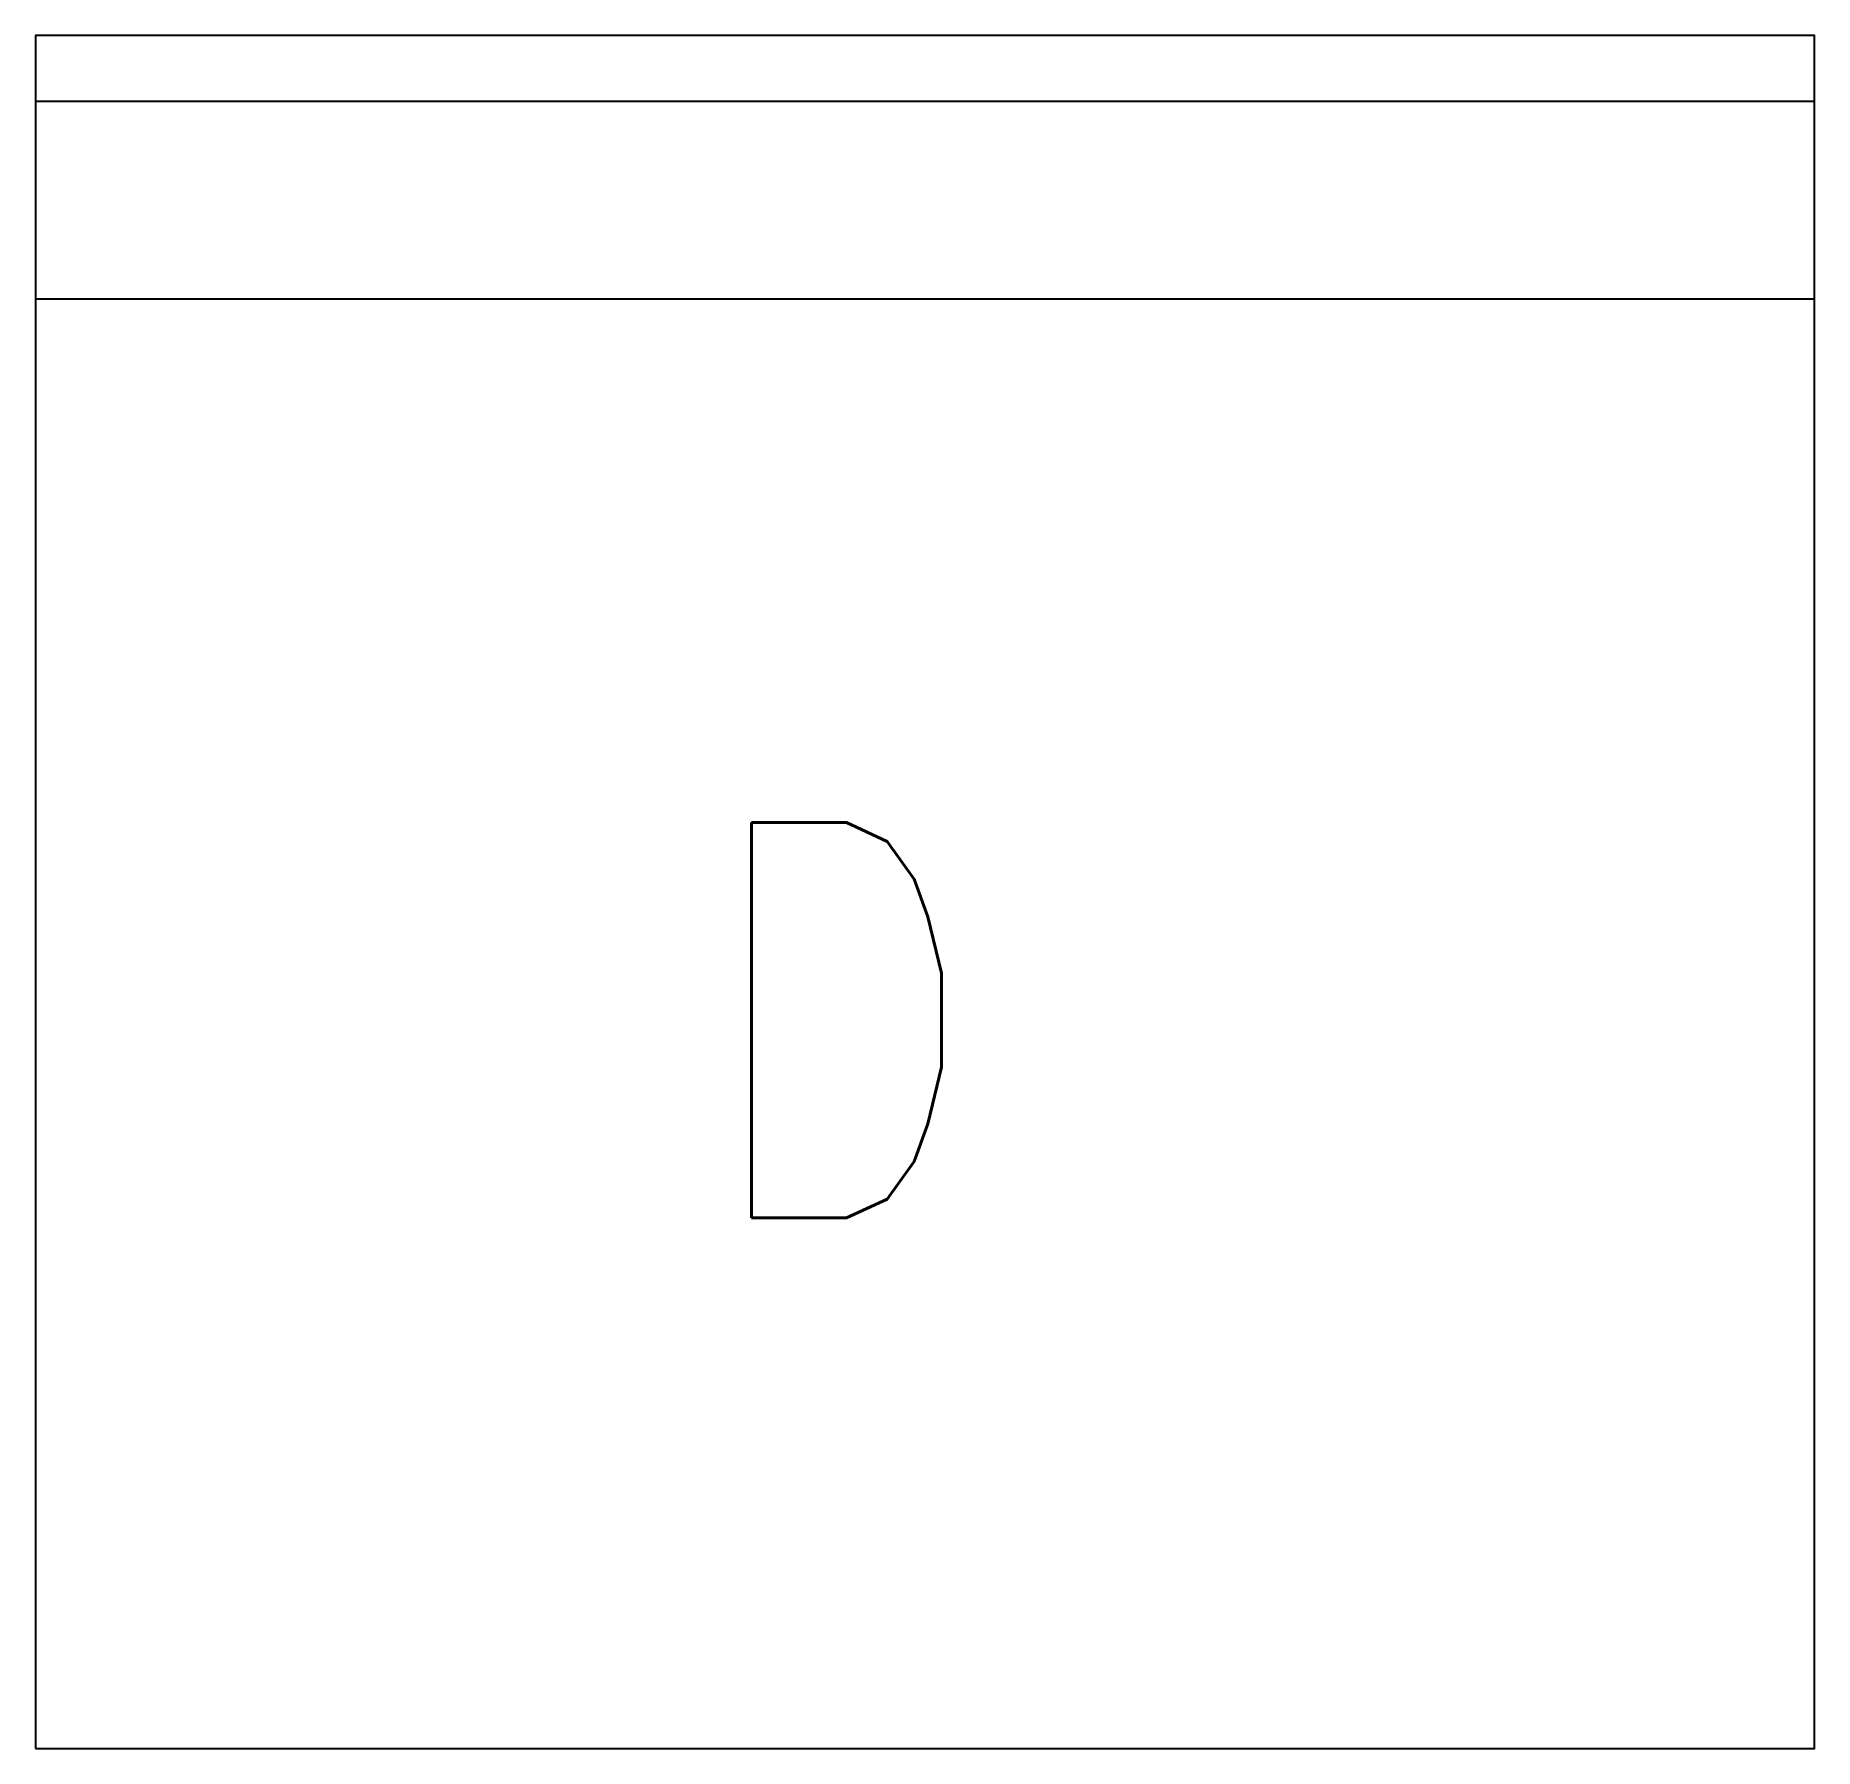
# Model space of a CAD drawing. Header units: inches. Extents: x -13.5 to 13.5, y -26 to 0.
import ezdxf

# ---------------------------------------------------------------- set-up
doc = ezdxf.new("R2010")
doc.units = ezdxf.units.IN
doc.header["$LTSCALE"] = 0.5
doc.header["$MEASUREMENT"] = 0
doc.styles.get("Standard").update_dxf_attribs({"font": 'romans.shx', "width": 0.8})

msp = doc.modelspace()

# ---------------------------------------------------------------- linework, layer by layer
for p, q in [((13.5, -1), (-13.5, -1)), ((13.5, -4), (-13.5, -4))]:
    msp.add_line(p, q)
msp.add_lwpolyline([(-13.5, -26), (13.5, -26), (13.5, 0), (-13.5, 0)], close=True)

# ---------------------------------------------------------------- texts
at = {"width": 0.8}
msp.add_text('D', height=6, dxfattribs=at).set_placement((-3.454, -17.946))

doc.saveas('drawing.dxf')
